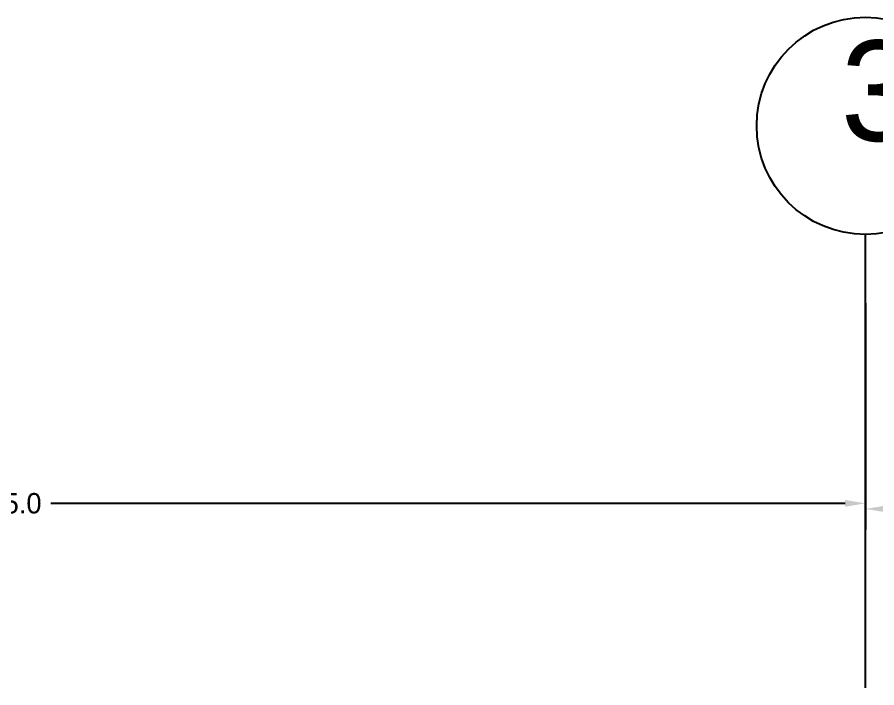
# Model space of a CAD drawing. Header units: metres. Extents: x -57 to 501, y 45 to 307.
# Drawn here: x 320.82 to 328.4, y 292.67 to 298.59 of the extents above; entities that cross this region are included whole.
import ezdxf

# ---------------------------------------------------------------- set-up
doc = ezdxf.new("R2010")
doc.units = ezdxf.units.M
doc.layers.add('atras', color=7, linetype='Continuous')
doc.dimstyles.get("Standard").update_dxf_attribs({"dimtxt": 0.18, "dimasz": 0.18, "dimexe": 0.18, "dimexo": 0.0625, "dimgap": 0.09, "dimtad": 0, "dimtih": 1, "dimtoh": 1, "dimdec": 1, "dimzin": 0, "dimdsep": 46, "dimtxsty": 'Standard', "dimcen": 0.09, "dimadec": 0, "dimazin": 0, "dimtfac": 1, "dimtdec": 1, "dimtofl": 0, "dimtmove": 0, "dimatfit": 3, "dimfxl": 1, "dimtolj": 1, "dimtzin": 0, "dimarcsym": 0})

# ---------------------------------------------------------------- blocks, each defined once
blk = doc.blocks.new('*D17')
at = {"layer": 'atras', "color": 0, "lineweight": -2, "transparency": 16777216}
for p, q in [((328.2969, 296.0617), (328.2969, 294.0663)), ((343.2969, 296.0617), (343.2969, 294.0663)), ((328.4769, 294.2463), (335.4819, 294.2463)), ((343.1169, 294.2463), (336.1119, 294.2463))]:
    blk.add_line(p, q, dxfattribs=at)
at = {"layer": 'atras', "color": 0, "transparency": 16777216}
for points in [[(328.4769, 294.2763), (328.4769, 294.2163), (328.2969, 294.2463)], [(343.1169, 294.2763), (343.1169, 294.2163), (343.2969, 294.2463)]]:
    blk.add_solid(points, dxfattribs=at)
at = {"layer": 'Defpoints', "color": 0, "transparency": 16777216}
for p in [(328.2969, 296.1242), (343.2969, 296.1242), (328.2969, 294.2463)]:
    blk.add_point(p, dxfattribs=at)
at = {"layer": 'atras', "color": 0, "transparency": 16777216, "insert": (335.7969, 294.2463), "char_height": 0.18, "attachment_point": 5}
blk.add_mtext('\\A1;15.0', dxfattribs=at)
blk = doc.blocks.new('*D18')
at = {"layer": 'atras', "color": 0, "lineweight": -2, "transparency": 16777216}
for p, q in [((313.2969, 293.2632), (313.2969, 294.4754)), ((328.2969, 293.2632), (328.2969, 294.4754)), ((313.4769, 294.2954), (320.4819, 294.2954)), ((328.1169, 294.2954), (321.1119, 294.2954))]:
    blk.add_line(p, q, dxfattribs=at)
at = {"layer": 'atras', "color": 0, "transparency": 16777216}
for points in [[(313.4769, 294.3254), (313.4769, 294.2654), (313.2969, 294.2954)], [(328.1169, 294.3254), (328.1169, 294.2654), (328.2969, 294.2954)]]:
    blk.add_solid(points, dxfattribs=at)
at = {"layer": 'Defpoints', "color": 0, "transparency": 16777216}
for p in [(313.2969, 294.2954), (313.2969, 293.2007), (328.2969, 293.2007)]:
    blk.add_point(p, dxfattribs=at)
at = {"layer": 'atras', "color": 0, "transparency": 16777216, "insert": (320.7969, 294.2954), "char_height": 0.18, "attachment_point": 5}
blk.add_mtext('\\A1;15.0', dxfattribs=at)

msp = doc.modelspace()

# ---------------------------------------------------------------- linework, layer by layer
at = {"layer": 'atras', "color": 252, "true_color": 0x939598}
msp.add_line((328.2969, 292.6678), (328.2969, 296.6678), dxfattribs=at)
msp.add_circle((328.2969, 297.6267), 0.9589, dxfattribs=at)

# ---------------------------------------------------------------- texts
at = {"layer": 'atras', "color": 252, "true_color": 0x939598, "insert": (328.0795, 298.3798), "char_height": 0.8858, "attachment_point": 1}
msp.add_mtext_dynamic_manual_height_columns('3', width=0.626706, gutter_width=4.429, heights=[0], dxfattribs=at)

# ---------------------------------------------------------------- dimensions: what is measured, and where the dimension line sits
at = {"layer": 'atras', "color": 252, "true_color": 0x939598}
dim = msp.add_linear_dim(base=(328.2969, 294.2463), p1=(343.2969, 296.1242), p2=(328.2969, 296.1242), dimstyle='Standard', dxfattribs=at)
dim.commit()
dim.dimension.update_dxf_attribs({"geometry": '*D17', "text_midpoint": (335.7969, 294.2463)})
dim = msp.add_linear_dim(base=(313.2969, 294.2954), p1=(328.2969, 293.2007), p2=(313.2969, 293.2007), dimstyle='Standard', dxfattribs=at)
dim.commit()
dim.dimension.update_dxf_attribs({"geometry": '*D18', "text_midpoint": (320.7969, 294.2954), "dimtype": 160})

doc.saveas('drawing.dxf')
